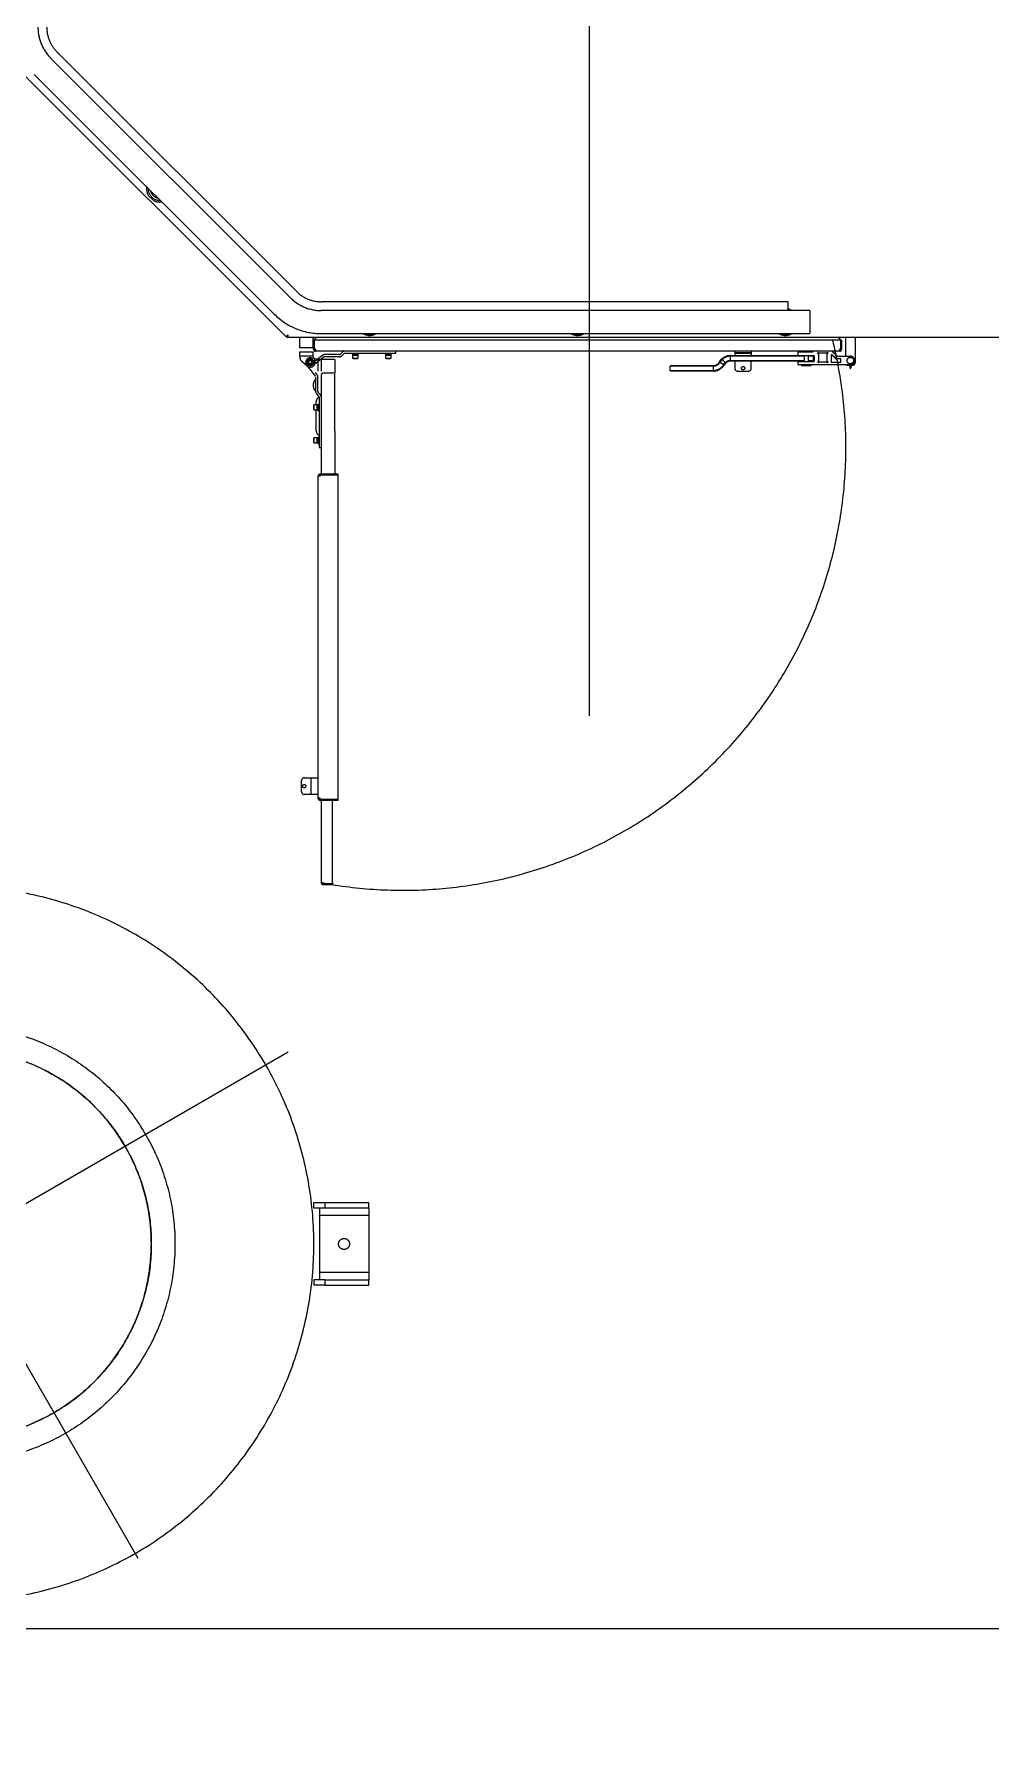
# Model space of a CAD drawing. Extents: x -681219 to -550379, y -242630 to -158199.
# Drawn here: x -584927 to -583188, y -212138 to -209017 of the extents above; entities that cross this region are included whole.
import ezdxf
from ezdxf.lldxf.tags import DXFTag

# ---------------------------------------------------------------- set-up
doc = ezdxf.new("R2010")
doc.units = 0
doc.header["$LTSCALE"] = 1000
doc.linetypes.add('DASHED2', pattern=[9.525, 6.35, -3.175])
doc.layers.get('0').update_dxf_attribs({"linetype": 'CONTINUOUS'})
doc.layers.add('center', color=253, linetype='CENTER2')
doc.layers.add('interface', color=251, linetype='DASHED2')
for name, color, linetype, lineweight in [('famsun', 7, 'CONTINUOUS', 0), ('future', 4, 'DASHED2', 0), ('轴网_轴线', 1, 'CENTER2', 0)]:
    doc.layers.add(name, color=color, linetype=linetype, lineweight=lineweight)
tags = doc.linetypes.add('CENTER2', pattern=[28.575, 19.05, -3.175, 3.175, -3.175]).pattern_tags.tags
tags[10:11] = [DXFTag(74, 4), DXFTag(75, 0), DXFTag(340, '0'), DXFTag(46, 0.0), DXFTag(50, 0.0), DXFTag(44, 0.0), DXFTag(45, 0.0)]
tags[8:9] = [DXFTag(74, 4), DXFTag(75, 0), DXFTag(340, '0'), DXFTag(46, 0.0), DXFTag(50, 0.0), DXFTag(44, 0.0), DXFTag(45, 0.0)]
tags[6:7] = [DXFTag(74, 4), DXFTag(75, 0), DXFTag(340, '0'), DXFTag(46, 0.0), DXFTag(50, 0.0), DXFTag(44, 0.0), DXFTag(45, 0.0)]
tags[4:5] = [DXFTag(74, 4), DXFTag(75, 0), DXFTag(340, '0'), DXFTag(46, 0.0), DXFTag(50, 0.0), DXFTag(44, 0.0), DXFTag(45, 0.0)]

# ---------------------------------------------------------------- blocks, each defined once
blk = doc.blocks.new('轴网8FA15DC97FB90233')
at = {"layer": '轴网_轴线'}
blk.add_line((-1200, 15000), (44200, 15000), dxfattribs=at)
blk = doc.blocks.new('GZDH002B0002XY_A_GZDH2200×2-8_V_1', base_point=(8943.5, 57016.5))
at = {"color": 0, "linetype": 'ByBlock', "lineweight": -2}
for p, q in [((8393.1, 55165.6), (7893.1, 55665.6)), ((8393.1, 55165.6), (7893.1, 55665.6)), ((8400.8, 55237.2), (7964.6, 55673.3)), ((8412.1, 55248.5), (7976, 55684.6)), ((7934.9, 55643.6), (8371.1, 55207.5)), ((8150.1, 55415.1), (8142.6, 55422.6)), ((9304.6, 55230), (8456.6, 55230)), ((9304.6, 55230), (9304.6, 55214)), ((9344.6, 55214), (8456.6, 55214)), ((9344.6, 55214), (9344.6, 55172)), ((8392.3, 55166.3), (8395.6, 55169.6)), ((8393.1, 55165.6), (8394.5, 55167)), ((8393.1, 55165.6), (8394.5, 55167)), ((8394, 55167), (8393.5, 55167.5)), ((8394, 55167), (8393.5, 55167.5)), ((8394.5, 55167), (8393.7, 55167.8)), ((8394.5, 55167), (8395.6, 55167)), ((8394.5, 55167), (8394.5, 55165)), ((9894.5, 55165), (8394.5, 55165)), ((8395.6, 55169.6), (8395.6, 55165)), ((8417.5, 55146.5), (8417.5, 55165)), ((8441.5, 55165), (8441.5, 55146.5)), ((8442.5, 55160), (8444, 55160)), ((8442.5, 55143.5), (8442.5, 55160)), ((8444, 55160), (8444, 55143.5)), ((8444, 55143.5), (8444, 55160)), ((9401, 55160), (8444, 55160)), ((8444.8, 55161.5), (8447.5, 55165)), ((8456.6, 55172), (9344.6, 55172)), ((8549.8, 55169.6), (8539.2, 55169.6)), ((8927.8, 55169.6), (8917.2, 55169.6)), ((9305.8, 55169.6), (9295.2, 55169.6)), ((9400.2, 55161.5), (9397.5, 55165)), ((9401, 55143.5), (9401, 55160)), ((9402.5, 55160), (9401, 55160)), ((9401, 55160), (9401, 55143.5)), ((9402.5, 55160), (9402.5, 55143.5)), ((9409.5, 55165), (9409.5, 55131)), ((9427.5, 55165), (9427.5, 55119.5)), ((8441.5, 55146.5), (8417.5, 55146.5)), ((8417.5, 55129.5), (8417.5, 55139)), ((8417.5, 55139), (8441.5, 55139)), ((8441.5, 55131), (8417.5, 55131)), ((8441.5, 55139), (8441.5, 55131)), ((8441.5, 55131), (8444.8, 55123.6)), ((8442.5, 55143.5), (8444, 55143.5)), ((8444, 55143.5), (8446, 55143.5)), ((8462, 55129.6), (8444.7, 55116.2)), ((8459.5, 55132.8), (8445.3, 55121.8)), ((8446, 55143.5), (8446, 55140)), ((9399, 55140), (8446, 55140)), ((8490, 55134), (8463.2, 55134)), ((8490, 55130), (8463.2, 55130)), ((8495.1, 55138.3), (8491.4, 55134.6)), ((8495.1, 55138.3), (8491.4, 55134.6)), ((8497.9, 55135.4), (8494.3, 55131.8)), ((8497.9, 55135.4), (8494.3, 55131.8)), ((8591.5, 55136), (8499.3, 55136)), ((8512.6, 55136), (8512.6, 55134.4)), ((8512.6, 55134.4), (8524.6, 55134.4)), ((8513.6, 55132.8), (8523.6, 55132.8)), ((8513.6, 55132.8), (8513.6, 55127.4)), ((8513.6, 55127.4), (8523.6, 55127.4)), ((8513.6, 55127.4), (8514.7, 55126.8)), ((8514, 55134.4), (8514, 55134.2)), ((8514.7, 55126.8), (8522.6, 55126.8)), ((8522.6, 55126.8), (8523.6, 55127.4)), ((8523.3, 55132.8), (8523.3, 55134.4)), ((8523.6, 55127.4), (8523.6, 55132.8)), ((8524.6, 55134.4), (8524.6, 55136)), ((8572.6, 55136), (8572.6, 55134.4)), ((8572.6, 55134.4), (8584.6, 55134.4)), ((8573.6, 55132.8), (8583.6, 55132.8)), ((8573.6, 55132.8), (8573.6, 55127.4)), ((8573.6, 55127.4), (8583.6, 55127.4)), ((8573.6, 55127.4), (8574.7, 55126.8)), ((8574, 55134.4), (8574, 55134.2)), ((8574.7, 55126.8), (8582.6, 55126.8)), ((8582.6, 55126.8), (8583.6, 55127.4)), ((8583.3, 55132.8), (8583.3, 55134.4)), ((8583.6, 55127.4), (8583.6, 55132.8)), ((8584.6, 55134.4), (8584.6, 55136)), ((8591.5, 55140), (8591.5, 55136)), ((9180.7, 55120.5), (9185, 55125.9)), ((9185.7, 55125.2), (9181.5, 55120)), ((9185, 55125.9), (9185.7, 55125.2)), ((9191.1, 55119.3), (9185.7, 55125.2)), ((9200.6, 55132), (9200.6, 55131)), ((9200.6, 55132), (9351.5, 55132)), ((9200.6, 55123), (9200.6, 55131)), ((9334.5, 55131), (9200.6, 55131)), ((9208.5, 55140), (9208.5, 55132)), ((9238.5, 55137), (9208.5, 55137)), ((9210.7, 55137), (9209.9, 55136.3)), ((9209.9, 55136.3), (9209.9, 55136)), ((9237.1, 55136.3), (9209.9, 55136.3)), ((9237.1, 55136), (9209.9, 55136)), ((9221.1, 55136.3), (9220.3, 55137)), ((9221.1, 55136), (9221.1, 55136.3)), ((9226.7, 55137), (9225.9, 55136.3)), ((9225.9, 55136.3), (9225.9, 55136)), ((9237.1, 55136.3), (9236.3, 55137)), ((9237.1, 55136), (9237.1, 55136.3)), ((9238.5, 55140), (9238.5, 55132)), ((9323.5, 55132.5), (9323.5, 55138.5)), ((9324, 55139), (9348.4, 55139)), ((9334.5, 55132), (9334.5, 55121.5)), ((9342.5, 55121.5), (9342.5, 55132)), ((9351, 55131), (9342.5, 55131)), ((9351, 55131), (9350, 55132)), ((9351, 55131), (9351, 55123)), ((9353.5, 55123.5), (9353.5, 55130)), ((9359.5, 55136), (9359.5, 55137)), ((9360, 55137.5), (9361, 55137.5)), ((9360.5, 55136.5), (9360.5, 55120.5)), ((9376.5, 55136.5), (9360.5, 55136.5)), ((9376, 55137.5), (9377, 55137.5)), ((9376.5, 55120.5), (9376.5, 55136.5)), ((9377.5, 55137), (9377.5, 55136)), ((9383.5, 55132.5), (9383.5, 55121)), ((9392.7, 55132.1), (9384.8, 55140)), ((9392.2, 55126.3), (9385.2, 55133.2)), ((9385.5, 55140), (9393.1, 55132.5)), ((9385.6, 55133.6), (9392.5, 55126.7)), ((9400.5, 55126), (9392.9, 55126)), ((9396.6, 55131), (9418.5, 55131)), ((9399, 55143.5), (9401, 55143.5)), ((9399, 55143.5), (9399, 55140)), ((9402.5, 55143.5), (9401, 55143.5)), ((9401.5, 55121), (9401.5, 55125)), ((8430.5, 55113.3), (8420.8, 55122)), ((8434.8, 55123), (8433.1, 55120)), ((8433.1, 55120), (8434.8, 55117)), ((8438.2, 55123), (8434.8, 55123)), ((8434.8, 55117), (8438.2, 55117)), ((8440, 55120), (8438.2, 55123)), ((8438.2, 55117), (8440, 55120)), ((9092, 55114), (9091, 55113)), ((9169.4, 55113), (9091, 55113)), ((9091, 55105), (9091, 55113)), ((9091, 55105), (9169.4, 55105)), ((9092, 55104), (9091, 55105)), ((9092, 55114), (9169.4, 55114)), ((9169.4, 55104), (9092, 55104)), ((9169.4, 55113), (9169.4, 55105)), ((9180.7, 55120.5), (9181.5, 55120)), ((9181.5, 55120), (9188.5, 55116)), ((9188.5, 55116), (9191.1, 55119.3)), ((9191.8, 55118.6), (9189.3, 55115.5)), ((9191.8, 55118.6), (9191.1, 55119.3)), ((9200.6, 55123), (9334.5, 55123)), ((9200.6, 55123), (9200.6, 55122)), ((9334.5, 55122), (9200.6, 55122)), ((9208.5, 55122), (9208.5, 55109)), ((9213.5, 55104), (9233.5, 55104)), ((9238.5, 55109), (9238.5, 55122)), ((9323.5, 55115.5), (9323.5, 55121)), ((9324, 55121.5), (9351.5, 55121.5)), ((9418.5, 55115), (9324, 55115)), ((9330.1, 55115), (9329.6, 55114.5)), ((9329.6, 55114.5), (9347.5, 55114.5)), ((9329.6, 55114.5), (9329.6, 55114)), ((9329.6, 55114), (9347.5, 55114)), ((9342.5, 55123), (9351, 55123)), ((9350, 55122), (9342.5, 55122)), ((9347.5, 55114.5), (9346.9, 55115)), ((9347.5, 55114), (9347.5, 55114.5)), ((9351, 55123), (9350, 55122)), ((9359.5, 55120), (9359.5, 55121)), ((9360, 55121.5), (9360.5, 55121.5)), ((9361, 55119.5), (9360, 55119.5)), ((9360.5, 55120.5), (9376.5, 55120.5)), ((9377, 55119.5), (9376, 55119.5)), ((9377, 55121.5), (9377.5, 55121.5)), ((9377.5, 55121.5), (9377.5, 55120)), ((9384.5, 55120), (9400.5, 55120)), ((9414.5, 55114.5), (9422.5, 55114.5)), ((9417.4, 55113.1), (9417.4, 55114.5)), ((9417.4, 55113.1), (9417.4, 55113)), ((9417.4, 55113), (9417.4, 55110)), ((9419.6, 55114.5), (9419.6, 55113.1)), ((9419.6, 55113), (9419.6, 55113.1)), ((9419.6, 55113), (9419.6, 55113.1)), ((9419.6, 55113), (9419.6, 55110))]:
    blk.add_line(p, q, dxfattribs=at)
for centre, radius in [((8436.5, 55120), 6.5), ((8436.5, 55120), 5.11), ((9418.5, 55123), 6), ((8436.5, 55120), 3.2), ((9223.5, 55109.2), 3)]:
    blk.add_circle(centre, radius, dxfattribs=at)
for centre, radius, start, end in [((8020.5, 55729.1), 79, 180, 225), ((8020.5, 55729.1), 63, 180, 225), ((8162.9, 55435.4), 24, 170.567, 212.1614), ((8162.9, 55435.4), 21, 176.663, 273.337), ((8162.9, 55435.4), 17, 191.0514, 258.5328), ((8162.9, 55435.4), 24, 237.8386, 279.433), ((8456.6, 55293), 79, 225, 270), ((8456.6, 55293), 63, 225, 270), ((8456.6, 55293), 121, 225, 270), ((9300.5, 55193), 24, 61.1965, 80.1233), ((8448, 55159.1), 4, 142.7462, 180), ((8544.5, 55193), 24, 240.8941, 257.1614), ((8544.5, 55186.1), 17.3, 252.0493, 287.9507), ((8544.5, 55193), 21, 266.9034, 273.0966), ((8544.5, 55193), 24, 282.8386, 299.1059), ((8922.5, 55193), 24, 240.8941, 257.1614), ((8922.5, 55186.1), 17.3, 252.0493, 287.9507), ((8922.5, 55193), 21, 266.9034, 273.0966), ((8922.5, 55193), 24, 282.8386, 299.1059), ((9300.5, 55193), 24, 240.8941, 257.1614), ((9300.5, 55186.1), 17.3, 252.0493, 287.9507), ((9300.5, 55193), 21, 266.9034, 273.0966), ((9300.5, 55193), 24, 282.8386, 299.1059), ((9397, 55159.1), 4, 0, 37.2538), ((8427.5, 55129.5), 10, 180, 227.9926), ((8446, 55143.5), 3.5, 180, 270), ((8448, 55146.5), 4, 180, 228.5904), ((8446, 55143.5), 2, 180, 270), ((8463.2, 55128), 6, 90, 127.7269), ((8463.2, 55128), 2, 90, 127.7269), ((8490, 55136), 2, 270, 315), ((8490, 55136), 6, 270, 315), ((8499.3, 55134), 6, 90, 135), ((8499.3, 55134), 2, 90, 135), ((8518.6, 55133.1), 4.65, 162.9207, 182.8884), ((8518.6, 55134.2), 4.65, 177.1116, 197.0793), ((8578.6, 55133.1), 4.65, 162.9207, 182.8884), ((8578.6, 55134.2), 4.65, 177.1116, 197.0793), ((9200.6, 55109), 23, 89.988, 132.6107), ((9200.6, 55109), 22, 90.0002, 132.6176), ((9324, 55138.5), 0.5, 90, 180), ((9324, 55132.5), 0.5, 180, 270), ((9348.4, 55144), 5, 270, 306.8699), ((9351.5, 55130), 2, 0, 90), ((9360, 55137), 0.5, 90, 180), ((9360, 55136), 0.5, 180, 270), ((9360, 55135), 0.5, 0, 90), ((9361, 55137), 0.5, 0, 90), ((9362, 55137), 0.5, 180, 270), ((9375, 55137), 0.5, 270, 0), ((9376, 55137), 0.5, 90, 180), ((9377, 55135), 0.5, 90, 180), ((9377, 55137), 0.5, 0, 90), ((9377, 55136), 0.5, 270, 0), ((9384.5, 55132.5), 1, 45, 180), ((9392.9, 55127), 1, 225, 270), ((9396.6, 55136), 5, 225, 270), ((9399, 55143.5), 3.5, 270, 0), ((9399, 55143.5), 2, 270, 0), ((9397, 55146.5), 4, 311.4096, 0), ((9400.5, 55125), 1, 0, 90), ((9418.5, 55123), 8, 270, 90), ((8436.5, 55120), 9, 227.9926, 23.7019), ((9169.4, 55127), 13, 270.0053, 329.9978), ((9169.4, 55127), 14, 269.9978, 330.0042), ((9169.4, 55127), 22, 269.9875, 329.9907), ((9169.4, 55127), 23, 270, 330), ((9200.6, 55109), 14, 89.981, 132.6244), ((9200.6, 55109), 13, 90.0001, 132.5857), ((9213.5, 55109), 5, 180, 270), ((9233.5, 55109), 5, 270, 0), ((9324, 55121), 0.5, 90, 180), ((9324, 55115.5), 0.5, 180, 270), ((9351.5, 55123.5), 2, 270, 0), ((9360, 55121), 0.5, 90, 180), ((9360, 55120), 0.5, 180, 270), ((9361, 55120), 0.5, 270, 0), ((9362, 55120), 0.5, 90, 180), ((9375, 55120), 0.5, 0, 90), ((9376, 55120), 0.5, 180, 270), ((9377, 55122), 0.5, 180, 270), ((9377, 55120), 0.5, 270, 0), ((9384.5, 55121), 1, 180, 270), ((9400.5, 55121), 1, 270, 0), ((9414.5, 55119.5), 5, 244.1581, 270), ((9418.5, 55110), 1.1, 180, 0), ((9422.5, 55119.5), 5, 270, 0)]:
    blk.add_arc(centre, radius, start, end, dxfattribs=at)
blk.add_open_spline([(9417.4, 55113.1), (9417.4, 55113.3), (9417.5, 55113.5), (9417.9, 55113.8), (9418.2, 55113.9), (9418.8, 55113.9), (9419.1, 55113.8), (9419.5, 55113.5), (9419.6, 55113.3), (9419.6, 55113.1)], degree=3, knots=[0, 0, 0, 0, 0.25, 0.25, 0.5, 0.5, 0.75, 0.75, 1, 1, 1, 1], dxfattribs=at)
at = {"layer": 'center', "ltscale": 88.768357}
blk.add_line((8943.5, 59506.5), (8943.5, 54477.1), dxfattribs=at)
at = {"layer": 'interface', "lineweight": -2, "ltscale": 12.608542}
for p, q in [((8450.5, 55125), (8438.3, 55127.8)), ((8481, 55125), (8450.5, 55125)), ((8450.5, 55125), (8450.5, 55104)), ((8456.5, 55125), (8456.5, 55104)), ((8481, 55125), (8481, 55099.3)), ((8446.1, 55094.6), (8430.2, 55115.1)), ((8449.3, 55097), (8445.9, 55101.4)), ((8446.5, 55066.5), (8446.5, 55093.3)), ((8450.5, 55066.5), (8450.5, 55093.3)), ((8456.5, 55096.5), (8456.5, 54916.5)), ((8481, 55100), (8460, 55100)), ((8481, 54995.5), (8481, 55098.5)), ((8442.5, 55074.7), (8442.5, 55081.3)), ((8451.9, 55058.6), (8448.3, 55062.3)), ((8451.9, 55058.6), (8448.3, 55062.3)), ((8454.8, 55061.4), (8451.1, 55065.1)), ((8443.3, 55041.9), (8443.9, 55042.9)), ((8443.3, 55034), (8443.3, 55041.9)), ((8443.9, 55032.9), (8443.3, 55034)), ((8443.9, 55042.9), (8449.3, 55042.9)), ((8443.9, 55032.9), (8443.9, 55042.9)), ((8449.3, 55032.9), (8443.9, 55032.9)), ((8447.5, 55042.9), (8447.5, 55048.3)), ((8447.5, 54995.1), (8447.5, 55032.9)), ((8449.3, 55032.9), (8449.3, 55042.9)), ((8449.3, 55042.6), (8449.6, 55042.6)), ((8450.9, 55033.3), (8449.3, 55033.3)), ((8450.9, 55031.9), (8450.9, 55043.9)), ((8450.9, 55043.9), (8452.5, 55043.9)), ((8452.5, 55031.9), (8450.9, 55031.9)), ((8452.5, 55057.2), (8452.5, 54965)), ((8443.3, 54981.9), (8443.9, 54982.9)), ((8443.3, 54974), (8443.3, 54981.9)), ((8443.9, 54972.9), (8443.3, 54974)), ((8443.9, 54972.9), (8443.9, 54982.9)), ((8443.9, 54982.9), (8449.3, 54982.9)), ((8449.3, 54972.9), (8443.9, 54972.9)), ((8449.3, 54972.9), (8449.3, 54982.9)), ((8449.3, 54982.6), (8449.6, 54982.6)), ((8450.9, 54973.3), (8449.3, 54973.3)), ((8450.9, 54971.9), (8450.9, 54983.9)), ((8450.9, 54983.9), (8452.5, 54983.9)), ((8452.5, 54971.9), (8450.9, 54971.9)), ((8481, 54995.5), (8481, 54916.5)), ((8452.5, 54965), (8456.5, 54965)), ((8451, 54327), (8451, 54913)), ((8451.1, 54327), (8451, 54913)), ((8454.5, 54913), (8451, 54913)), ((8454.5, 54913), (8451, 54913)), ((8454.5, 54916.5), (8454.5, 54915)), ((8487, 54916.5), (8454.5, 54916.5)), ((8454.5, 54916.5), (8454.5, 54915)), ((8487, 54916.5), (8454.5, 54916.5)), ((8487, 54915), (8454.5, 54915)), ((8454.5, 54913), (8454.5, 54915)), ((8487, 54915), (8454.5, 54915)), ((8487, 54915), (8454.5, 54915)), ((8487, 54915), (8454.5, 54915)), ((8454.5, 54915), (8487, 54915)), ((8454.5, 54913), (8454.5, 54915)), ((8456.5, 54915), (8456.5, 54915)), ((8487, 54916.5), (8487, 54323.5)), ((8420.5, 54339), (8420.5, 54359)), ((8425.5, 54364), (8451, 54364)), ((8438.5, 54334), (8438.5, 54364)), ((8451, 54334), (8425.5, 54334)), ((8454.5, 54327), (8451, 54327)), ((8452.6, 54327), (8451.1, 54327)), ((8454.6, 54327), (8451.1, 54327)), ((8452.6, 54327), (8454.6, 54327)), ((8454.5, 54325), (8454.5, 54327)), ((8454.5, 54323.5), (8454.5, 54325)), ((8454.5, 54325), (8487, 54325)), ((8487, 54325), (8454.5, 54325)), ((8454.5, 54323.5), (8487, 54323.5)), ((8454.6, 54325), (8454.6, 54327)), ((8454.6, 54325), (8487.1, 54325)), ((8487.1, 54325), (8454.6, 54325)), ((8454.6, 54323.5), (8454.6, 54325)), ((8487.1, 54323.5), (8454.6, 54323.5)), ((8454.6, 54323.5), (8487.1, 54323.5)), ((8456.5, 54325), (8456.5, 54325)), ((8456.5, 54323.5), (8456.5, 54173.5)), ((8476.5, 54323.5), (8476.5, 54171.5)), ((8460, 54173.5), (8456.5, 54173.5)), ((8460, 54171.5), (8460, 54173.5)), ((8476.5, 54171.5), (8460, 54171.5)), ((8460, 54170), (8460, 54171.5)), ((8460, 54171.5), (8476.5, 54171.5)), ((8460, 54170), (8476.5, 54170)), ((8476.5, 54170), (8476.5, 54171.5))]:
    blk.add_line(p, q, dxfattribs=at)
blk.add_circle((8425.7, 54349), 3, dxfattribs=at)
for centre, radius, start, end in [((8605.3, 54964.9), 805.2, 259.3514, 14.0259), ((8436.5, 55120), 8, 77.0968, 225.6673), ((8444.5, 55093.3), 6, 0, 37.7269), ((8460, 55096.5), 3.5, 90, 180), ((8451.5, 55081.3), 9, 125.3765, 180), ((8451.5, 55074.7), 9, 180, 234.6235), ((8446, 55067), 0.5, 0, 54.6235), ((8452.5, 55066.5), 6, 180, 225), ((8452.5, 55066.5), 2, 180, 225), ((8456.5, 55048.3), 9, 118.2737, 180), ((8450.7, 55037.9), 4.65, 87.1116, 107.0793), ((8449.6, 55037.9), 4.65, 72.9207, 92.8884), ((8450.5, 55057.2), 2, 0, 45), ((8452, 55056.7), 0.5, 298.2737, 0), ((8450.5, 55057.2), 6, 0, 45), ((8456.5, 54995.1), 9, 180, 241.7263), ((8449.6, 54977.9), 4.65, 72.9207, 92.8884), ((8450.7, 54977.9), 4.65, 87.1116, 107.0793), ((8452, 54986.7), 0.5, 0, 61.7263), ((8454.5, 54913), 3.5, 90, 180), ((8454.5, 54913), 3.5, 90.004, 180.004), ((8454.5, 54913), 2, 90, 180), ((8454.5, 54913), 2, 90.004, 180.004), ((8454.5, 54913), 2, 90.004, 180.004), ((8425.5, 54359), 5, 90, 180), ((8425.5, 54339), 5, 180, 270), ((8454.5, 54327), 3.5, 180, 270), ((8454.6, 54327), 3.5, 180.004, 270.004), ((8454.6, 54327), 3.5, 180.004, 270.004), ((8454.5, 54327), 2, 180, 270), ((8454.6, 54327), 2, 180.004, 270.004), ((8460, 54173.5), 3.5, 180, 270), ((8460, 54173.5), 2, 180, 270), ((8476.1, 54175.5), 4, 270, 307.2538)]:
    blk.add_arc(centre, radius, start, end, dxfattribs=at)
blk = doc.blocks.new('*U122')
at = {"color": 0, "linetype": 'ByBlock', "lineweight": -2}
for p, q in [((-612, 440), (-617, 431.3)), ((-542.7, 400), (-612, 440)), ((612, 440), (542.7, 400)), ((617, 431.3), (612, 440)), ((-675.5, 330), (-623.5, 420)), ((-623.5, 420), (-617, 431.3)), ((-623.5, 420), (-545.6, 375)), ((-547.7, 391.3), (-617, 431.3)), ((623.5, 420), (545.6, 375)), ((617, 431.3), (547.7, 391.3)), ((617, 431.3), (623.5, 420)), ((623.5, 420), (675.5, 330)), ((-597.6, 285), (-545.6, 375)), ((-547.7, 391.3), (-542.7, 400)), ((-547.7, 391.3), (-530.4, 381.3)), ((-545.6, 375), (-539.1, 386.3)), ((-542.7, 400), (-525.4, 390)), ((-530.4, 381.3), (-525.4, 390)), ((542.7, 400), (525.4, 390)), ((530.4, 381.3), (525.4, 390)), ((547.7, 391.3), (530.4, 381.3)), ((539.1, 386.3), (545.6, 375)), ((542.7, 400), (547.7, 391.3)), ((545.6, 375), (597.6, 285)), ((-682, 318.7), (-687, 310)), ((-682, 318.7), (-675.5, 330)), ((-682, 318.7), (-612.7, 278.7)), ((-675.5, 330), (-597.6, 285)), ((675.5, 330), (597.6, 285)), ((612.7, 278.7), (682, 318.7)), ((675.5, 330), (682, 318.7)), ((687, 310), (682, 318.7)), ((-687, 310), (-617.7, 270)), ((-604.1, 273.7), (-597.6, 285)), ((597.6, 285), (604.1, 273.7)), ((617.7, 270), (687, 310)), ((-617.7, 270), (-612.7, 278.7)), ((-617.7, 270), (-600.4, 260)), ((-612.7, 278.7), (-595.4, 268.7)), ((-595.4, 268.7), (-600.4, 260)), ((612.7, 278.7), (595.4, 268.7)), ((595.4, 268.7), (600.4, 260)), ((617.7, 270), (600.4, 260)), ((612.7, 278.7), (617.7, 270)), ((650, -642), (650, 0)), ((357, -642), (357, -174.8)), ((353.5, -541.9), (355.1, -544.4)), ((-65, -650), (-75, -650)), ((-75, -670), (-75, -650)), ((-65, -670), (-65, -650)), ((65, -650), (75, -650)), ((65, -670), (65, -650)), ((75, -670), (75, -650)), ((317, -650), (317, -642)), ((317, -642), (322, -642)), ((322, -650), (317, -650)), ((322, -642), (685, -642)), ((322, -642), (322, -650)), ((322, -650), (685, -650)), ((685, -650), (685, -642)), ((685, -642), (690, -642)), ((690, -650), (685, -650)), ((690, -642), (690, -650)), ((-75, -670), (-75, -750)), ((-65, -670), (-75, -670)), ((-52, -660), (-65, -660)), ((-65, -670), (-65, -750)), ((-52, -750), (-52, -660)), ((52, -660), (-52, -660)), ((52, -750), (52, -660)), ((65, -660), (52, -660)), ((65, -750), (65, -670)), ((75, -670), (65, -670)), ((75, -750), (75, -670)), ((-75, -750), (-65, -750)), ((-52, -750), (-65, -750)), ((52, -750), (-52, -750)), ((65, -750), (52, -750)), ((65, -750), (75, -750))]:
    blk.add_line(p, q, dxfattribs=at)
for centre, radius in [((0, 0), 397.5), ((-610.5, 352.5), 10), ((610.5, 352.5), 10), ((0, -705), 10)]:
    blk.add_circle(centre, radius, dxfattribs=at)
for radius, start, end in [(650, 0, 303.1143), (354.5, 180, 179.95), (650, 298.8385, 303.1143), (647, 303.1143, 303.489), (650, 303.1143, 303.3143)]:
    blk.add_arc((0, 0), radius, start, end, dxfattribs=at)
blk.add_open_spline([(122.1, 0.4), (122, 5.5), (121.7, 10.9), (120.1, 22.3), (118.9, 28.3), (115.2, 40.8), (112.8, 47.3), (106.3, 60.4), (102.3, 67.1), (92.5, 80), (86.7, 86.4), (73.2, 98.1), (65.6, 103.4), (48.7, 112.3), (39.4, 116), (20, 120.8), (9.8, 122.1), (-10.5, 122), (-20.6, 120.7), (-40, 115.7), (-49.2, 112.1), (-66.1, 103.1), (-73.7, 97.7), (-87.1, 85.9), (-92.9, 79.6), (-102.7, 66.5), (-106.6, 59.9), (-113, 46.7), (-115.4, 40.2), (-119, 27.7), (-120.3, 21.7), (-121.8, 10.3), (-122.1, 4.9), (-122.1, -5.3), (-121.7, -10.7), (-120.2, -22.1), (-119, -28.1), (-115.3, -40.6), (-112.8, -47.1), (-106.4, -60.2), (-102.4, -66.9), (-92.6, -79.9), (-86.8, -86.2), (-73.4, -97.9), (-65.7, -103.3), (-48.9, -112.3), (-39.6, -115.9), (-20.2, -120.8), (-10.1, -122.1), (10.3, -122.1), (20.4, -120.8), (39.8, -115.8), (49.1, -112.2), (65.9, -103.2), (73.6, -97.8), (87, -86.1), (92.8, -79.7), (102.5, -66.7), (106.5, -60), (112.9, -46.9), (115.4, -40.4), (119, -27.9), (120.2, -21.9), (121.7, -10.5), (122.1, -5.1), (122.1, 0)], degree=3, knots=[0, 0, 0, 0, 0.03125, 0.03125, 0.0625, 0.0625, 0.09375, 0.09375, 0.125, 0.125, 0.15625, 0.15625, 0.1875, 0.1875, 0.21875, 0.21875, 0.25, 0.25, 0.28125, 0.28125, 0.3125, 0.3125, 0.34375, 0.34375, 0.375, 0.375, 0.40625, 0.40625, 0.4375, 0.4375, 0.46875, 0.46875, 0.5, 0.5, 0.53125, 0.53125, 0.5625, 0.5625, 0.59375, 0.59375, 0.625, 0.625, 0.65625, 0.65625, 0.6875, 0.6875, 0.71875, 0.71875, 0.75, 0.75, 0.78125, 0.78125, 0.8125, 0.8125, 0.84375, 0.84375, 0.875, 0.875, 0.90625, 0.90625, 0.9375, 0.9375, 0.96875, 0.96875, 1, 1, 1, 1], dxfattribs=at)
blk.add_open_spline([(357.2, -539.5), (355.7, -540.5), (354.2, -541.5), (352.7, -542.5)], degree=3, dxfattribs=at)
at = {"layer": 'center', "ltscale": 12.964876}
for p, q in [((0, -760), (0, 660)), ((-697, 0), (700, 0)), ((503.5, -660), (503.5, -610))]:
    blk.add_line(p, q, dxfattribs=at)
at = {"layer": 'interface', "ltscale": 2.019693}
blk.add_lwpolyline([(360, -620), (647, -620), (647, -650), (360, -650)], close=True, dxfattribs=at)
at = {"layer": 'interface', "ltscale": 7.017865}
blk.add_circle((0, 0), 354.5, dxfattribs=at)
at = {"layer": 'interface', "ltscale": 4.840248}
blk.add_circle((0, 0), 122, dxfattribs=at)

msp = doc.modelspace()

# ---------------------------------------------------------------- block references
at = {"layer": 'famsun', "xscale": -1}
msp.add_blockref('轴网8FA15DC97FB90233', (-555468.721, -226916.6983), dxfattribs=at)
at = {"layer": 'future'}
msp.add_blockref('GZDH002B0002XY_A_GZDH2200×2-8_V_1', (-583918.319, -207716.6983), dxfattribs=at)
at = {"layer": 'future', "rotation": 209.9999999999999}
msp.add_blockref('*U122', (-585068.721, -211216.6983), dxfattribs=at)

doc.saveas('drawing.dxf')
